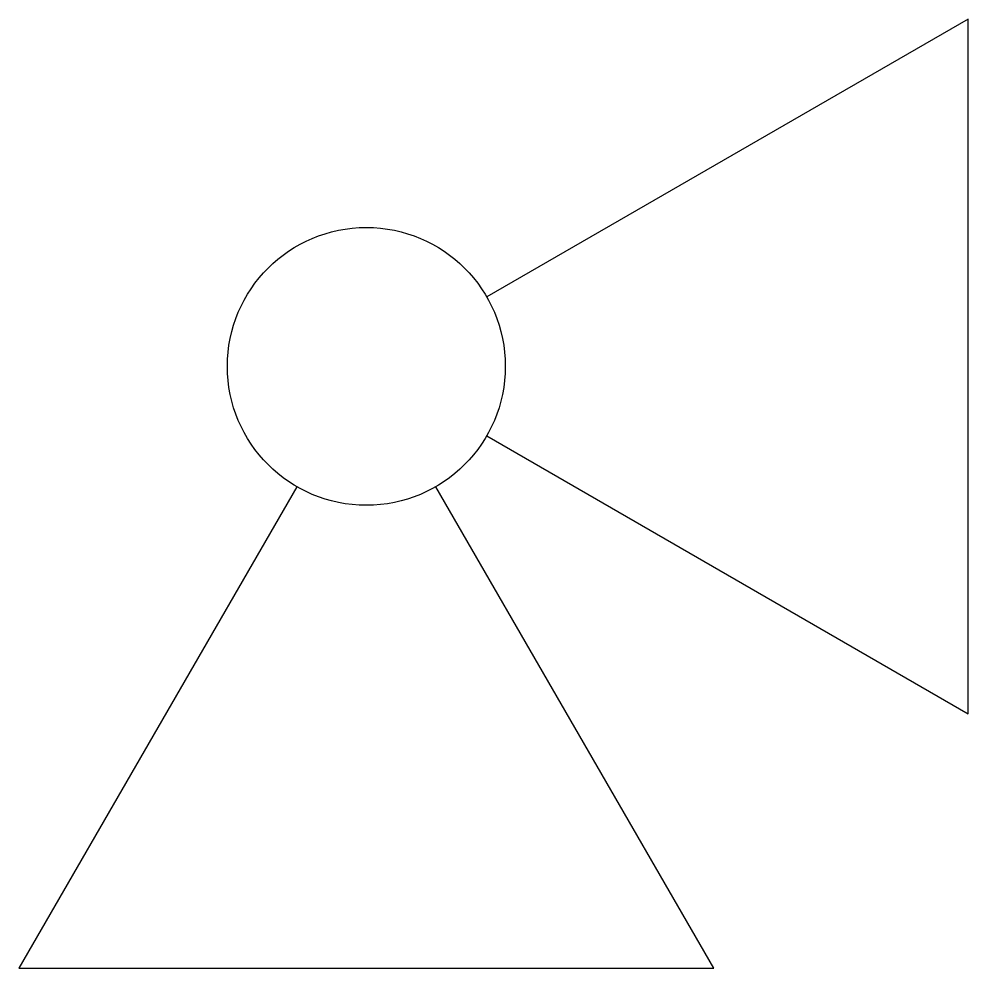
# Model space of a CAD drawing. Header units: millimetres. Extents: x -10155.546 to -10155.341, y 51.258 to 51.463.
import ezdxf

# ---------------------------------------------------------------- set-up
doc = ezdxf.new("R2010")
doc.units = ezdxf.units.MM
doc.header["$LTSCALE"] = 10
doc.layers.add('tub_bloqueios', color=2, linetype='Continuous')

msp = doc.modelspace()

# ---------------------------------------------------------------- linework, layer by layer
at = {"layer": 'tub_bloqueios'}
for p, q in [((-10155.34141, 51.46265), (-10155.44534, 51.40265)), ((-10155.34141, 51.31265), (-10155.34141, 51.46265)), ((-10155.44534, 51.37265), (-10155.34141, 51.31265)), ((-10155.48632, 51.36167), (-10155.54632, 51.25775)), ((-10155.39632, 51.25775), (-10155.45632, 51.36167)), ((-10155.54632, 51.25775), (-10155.39632, 51.25775))]:
    msp.add_line(p, q, dxfattribs=at)
msp.add_circle((-10155.47132, 51.38765), 0.03, dxfattribs=at)

doc.saveas('drawing.dxf')
